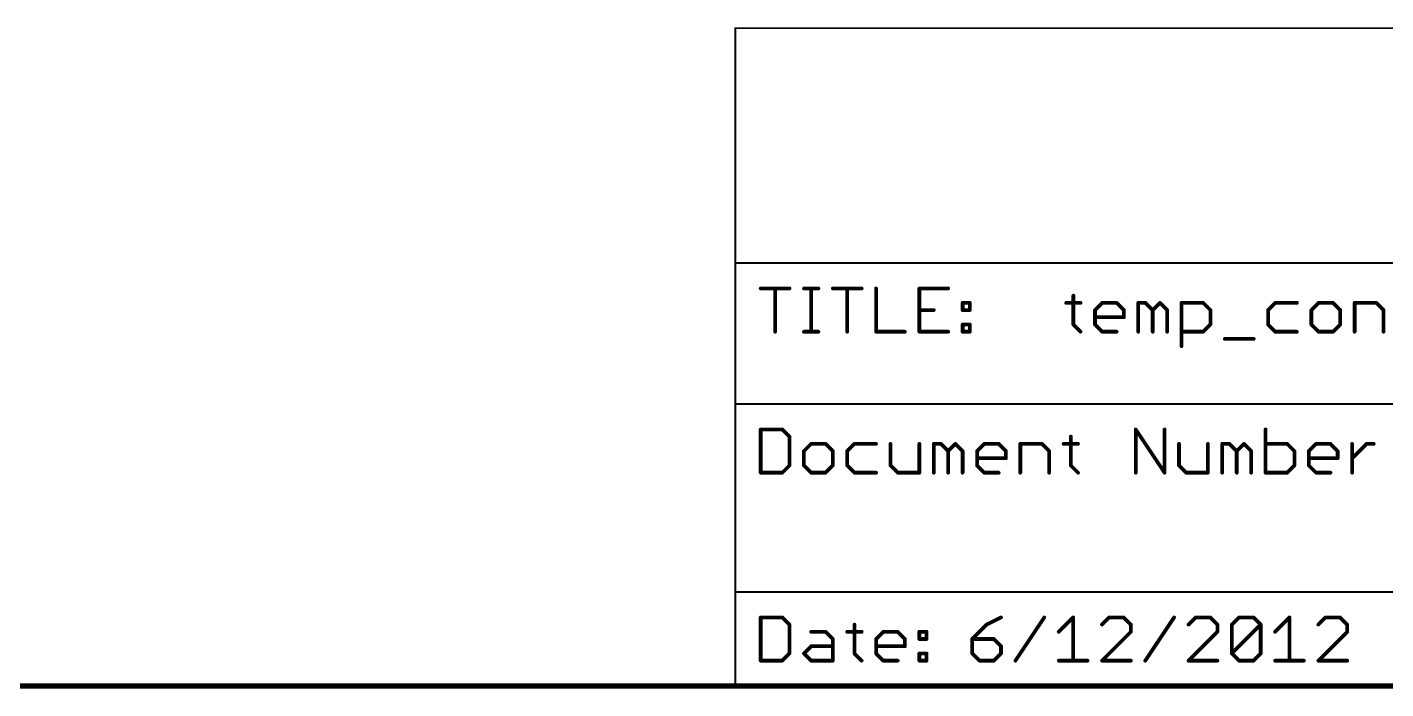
# Model space of a CAD drawing. Extents: x -252 to 307, y -160 to 272.
# Drawn here: x 162.4 to 235.8, y -160.2 to -124.4 of the extents above; entities that cross this region are included whole.
import ezdxf

# ---------------------------------------------------------------- set-up
doc = ezdxf.new("R2010")
doc.units = 0
doc.layers.add('94', color=14, linetype='CONTINUOUS')

msp = doc.modelspace()

# ---------------------------------------------------------------- linework, layer by layer
at = {"layer": '94'}
for points, const_width in [([(302.26, -124.46), (200.66, -124.46)], 0.1016), ([(200.66, -137.16), (200.66, -124.46)], 0.1016), ([(200.66, -144.78), (200.66, -137.16)], 0.1016), ([(200.66, -137.16), (302.26, -137.16)], 0.1016), ([(202.0316, -138.5296), (203.5908, -138.5296)], 0.2032), ([(202.8112, -140.8684), (202.8112, -138.5296)], 0.2032), ([(204.3704, -138.5296), (205.15, -138.5296)], 0.2032), ([(204.7602, -140.8684), (204.7602, -138.5296)], 0.2032), ([(205.9296, -138.5296), (207.4888, -138.5296)], 0.2032), ([(206.7092, -140.8684), (206.7092, -138.5296)], 0.2032), ([(208.2684, -138.5296), (208.2684, -140.8684)], 0.2032), ([(212.1664, -138.5296), (210.6072, -138.5296)], 0.2032), ([(210.6072, -138.5296), (210.6072, -140.8684)], 0.2032), ([(212.946, -139.3092), (213.3358, -139.3092)], 0.2032), ([(212.946, -139.699), (212.946, -139.3092)], 0.2032), ([(213.3358, -139.3092), (213.3358, -139.699)], 0.2032), ([(218.5416, -139.3092), (219.3212, -139.3092)], 0.2032), ([(218.9314, -138.9194), (218.9314, -140.4786)], 0.2032), ([(220.1008, -139.699), (220.4906, -139.3092)], 0.2032), ([(220.4906, -139.3092), (221.2702, -139.3092)], 0.2032), ([(221.2702, -139.3092), (221.66, -139.699)], 0.2032), ([(222.4396, -140.8684), (222.4396, -139.3092)], 0.2032), ([(222.4396, -139.3092), (222.8294, -139.3092)], 0.2032), ([(222.8294, -139.3092), (223.2192, -139.699)], 0.2032), ([(223.2192, -139.699), (223.609, -139.3092)], 0.2032), ([(223.609, -139.3092), (223.9988, -139.699)], 0.2032), ([(224.7784, -141.648), (224.7784, -139.3092)], 0.2032), ([(224.7784, -139.3092), (225.9478, -139.3092)], 0.2032), ([(225.9478, -139.3092), (226.3376, -139.699)], 0.2032), ([(229.8458, -139.3092), (229.456, -139.699)], 0.2032), ([(231.0152, -139.3092), (229.8458, -139.3092)], 0.2032), ([(232.1846, -139.3092), (231.7948, -139.699)], 0.2032), ([(232.9642, -139.3092), (232.1846, -139.3092)], 0.2032), ([(233.354, -139.699), (232.9642, -139.3092)], 0.2032), ([(234.1336, -140.8684), (234.1336, -139.3092)], 0.2032), ([(234.1336, -139.3092), (235.303, -139.3092)], 0.2032), ([(235.303, -139.3092), (235.6928, -139.699)], 0.2032), ([(210.6072, -139.699), (211.3868, -139.699)], 0.2032), ([(213.3358, -139.699), (212.946, -139.699)], 0.2032), ([(220.1008, -140.4786), (220.1008, -139.699)], 0.2032), ([(221.66, -140.0888), (220.1008, -140.0888)], 0.2032), ([(221.66, -139.699), (221.66, -140.0888)], 0.2032), ([(223.2192, -139.699), (223.2192, -140.8684)], 0.2032), ([(223.9988, -139.699), (223.9988, -140.8684)], 0.2032), ([(226.3376, -139.699), (226.3376, -140.4786)], 0.2032), ([(229.456, -139.699), (229.456, -140.4786)], 0.2032), ([(231.7948, -139.699), (231.7948, -140.4786)], 0.2032), ([(233.354, -140.4786), (233.354, -139.699)], 0.2032), ([(235.6928, -139.699), (235.6928, -140.8684)], 0.2032), ([(204.3704, -140.8684), (205.15, -140.8684)], 0.2032), ([(208.2684, -140.8684), (209.8276, -140.8684)], 0.2032), ([(210.6072, -140.8684), (212.1664, -140.8684)], 0.2032), ([(212.946, -140.4786), (213.3358, -140.4786)], 0.2032), ([(212.946, -140.8684), (212.946, -140.4786)], 0.2032), ([(213.3358, -140.8684), (212.946, -140.8684)], 0.2032), ([(213.3358, -140.4786), (213.3358, -140.8684)], 0.2032), ([(218.9314, -140.4786), (219.3212, -140.8684)], 0.2032), ([(220.4906, -140.8684), (220.1008, -140.4786)], 0.2032), ([(221.2702, -140.8684), (220.4906, -140.8684)], 0.2032), ([(225.9478, -140.8684), (224.7784, -140.8684)], 0.2032), ([(226.3376, -140.4786), (225.9478, -140.8684)], 0.2032), ([(229.456, -140.4786), (229.8458, -140.8684)], 0.2032), ([(229.8458, -140.8684), (231.0152, -140.8684)], 0.2032), ([(231.7948, -140.4786), (232.1846, -140.8684)], 0.2032), ([(232.1846, -140.8684), (232.9642, -140.8684)], 0.2032), ([(232.9642, -140.8684), (233.354, -140.4786)], 0.2032), ([(227.1172, -141.2582), (228.6764, -141.2582)], 0.2032), ([(200.66, -154.94), (200.66, -144.78)], 0.1016), ([(288.29, -144.78), (200.66, -144.78)], 0.1016), ([(202.0316, -146.1496), (202.0316, -148.4884)], 0.2032), ([(203.201, -146.1496), (202.0316, -146.1496)], 0.2032), ([(203.5908, -146.5394), (203.201, -146.1496)], 0.2032), ([(222.3012, -148.4884), (222.3012, -146.1496)], 0.2032), ([(222.3012, -146.1496), (223.8604, -148.4884)], 0.2032), ([(223.8604, -148.4884), (223.8604, -146.1496)], 0.2032), ([(229.3176, -146.1496), (229.3176, -148.4884)], 0.2032), ([(203.5908, -148.0986), (203.5908, -146.5394)], 0.2032), ([(204.7602, -146.9292), (204.3704, -147.319)], 0.2032), ([(205.5398, -146.9292), (204.7602, -146.9292)], 0.2032), ([(205.9296, -147.319), (205.5398, -146.9292)], 0.2032), ([(207.099, -146.9292), (206.7092, -147.319)], 0.2032), ([(208.2684, -146.9292), (207.099, -146.9292)], 0.2032), ([(209.048, -146.9292), (209.048, -148.0986)], 0.2032), ([(210.6072, -148.4884), (210.6072, -146.9292)], 0.2032), ([(211.3868, -148.4884), (211.3868, -146.9292)], 0.2032), ([(211.3868, -146.9292), (211.7766, -146.9292)], 0.2032), ([(211.7766, -146.9292), (212.1664, -147.319)], 0.2032), ([(212.1664, -147.319), (212.5562, -146.9292)], 0.2032), ([(212.5562, -146.9292), (212.946, -147.319)], 0.2032), ([(213.7256, -147.319), (214.1154, -146.9292)], 0.2032), ([(214.1154, -146.9292), (214.895, -146.9292)], 0.2032), ([(214.895, -146.9292), (215.2848, -147.319)], 0.2032), ([(216.0644, -148.4884), (216.0644, -146.9292)], 0.2032), ([(216.0644, -146.9292), (217.2338, -146.9292)], 0.2032), ([(217.2338, -146.9292), (217.6236, -147.319)], 0.2032), ([(218.4032, -146.9292), (219.1828, -146.9292)], 0.2032), ([(218.793, -146.5394), (218.793, -148.0986)], 0.2032), ([(224.64, -146.9292), (224.64, -148.0986)], 0.2032), ([(226.1992, -148.4884), (226.1992, -146.9292)], 0.2032), ([(226.9788, -148.4884), (226.9788, -146.9292)], 0.2032), ([(226.9788, -146.9292), (227.3686, -146.9292)], 0.2032), ([(227.3686, -146.9292), (227.7584, -147.319)], 0.2032), ([(227.7584, -147.319), (228.1482, -146.9292)], 0.2032), ([(228.1482, -146.9292), (228.538, -147.319)], 0.2032), ([(230.487, -146.9292), (229.3176, -146.9292)], 0.2032), ([(230.8768, -147.319), (230.487, -146.9292)], 0.2032), ([(231.6564, -147.319), (232.0462, -146.9292)], 0.2032), ([(232.0462, -146.9292), (232.8258, -146.9292)], 0.2032), ([(232.8258, -146.9292), (233.2156, -147.319)], 0.2032), ([(233.9952, -148.4884), (233.9952, -146.9292)], 0.2032), ([(233.9952, -147.7088), (234.7748, -146.9292)], 0.2032), ([(234.7748, -146.9292), (235.1646, -146.9292)], 0.2032), ([(204.3704, -147.319), (204.3704, -148.0986)], 0.2032), ([(205.9296, -148.0986), (205.9296, -147.319)], 0.2032), ([(206.7092, -147.319), (206.7092, -148.0986)], 0.2032), ([(212.1664, -147.319), (212.1664, -148.4884)], 0.2032), ([(212.946, -147.319), (212.946, -148.4884)], 0.2032), ([(213.7256, -148.0986), (213.7256, -147.319)], 0.2032), ([(215.2848, -147.319), (215.2848, -147.7088)], 0.2032), ([(217.6236, -147.319), (217.6236, -148.4884)], 0.2032), ([(227.7584, -147.319), (227.7584, -148.4884)], 0.2032), ([(228.538, -147.319), (228.538, -148.4884)], 0.2032), ([(230.8768, -148.0986), (230.8768, -147.319)], 0.2032), ([(231.6564, -148.0986), (231.6564, -147.319)], 0.2032), ([(233.2156, -147.319), (233.2156, -147.7088)], 0.2032), ([(203.201, -148.4884), (203.5908, -148.0986)], 0.2032), ([(204.3704, -148.0986), (204.7602, -148.4884)], 0.2032), ([(205.5398, -148.4884), (205.9296, -148.0986)], 0.2032), ([(206.7092, -148.0986), (207.099, -148.4884)], 0.2032), ([(209.048, -148.0986), (209.4378, -148.4884)], 0.2032), ([(215.2848, -147.7088), (213.7256, -147.7088)], 0.2032), ([(214.1154, -148.4884), (213.7256, -148.0986)], 0.2032), ([(218.793, -148.0986), (219.1828, -148.4884)], 0.2032), ([(224.64, -148.0986), (225.0298, -148.4884)], 0.2032), ([(230.487, -148.4884), (230.8768, -148.0986)], 0.2032), ([(233.2156, -147.7088), (231.6564, -147.7088)], 0.2032), ([(232.0462, -148.4884), (231.6564, -148.0986)], 0.2032), ([(202.0316, -148.4884), (203.201, -148.4884)], 0.2032), ([(204.7602, -148.4884), (205.5398, -148.4884)], 0.2032), ([(207.099, -148.4884), (208.2684, -148.4884)], 0.2032), ([(209.4378, -148.4884), (210.6072, -148.4884)], 0.2032), ([(214.895, -148.4884), (214.1154, -148.4884)], 0.2032), ([(225.0298, -148.4884), (226.1992, -148.4884)], 0.2032), ([(229.3176, -148.4884), (230.487, -148.4884)], 0.2032), ([(232.8258, -148.4884), (232.0462, -148.4884)], 0.2032), ([(200.66, -160.02), (200.66, -154.94)], 0.1016), ([(200.66, -154.94), (271.78, -154.94)], 0.1016), ([(202.0316, -156.3096), (202.0316, -158.6484)], 0.2032), ([(203.201, -156.3096), (202.0316, -156.3096)], 0.2032), ([(203.5908, -156.6994), (203.201, -156.3096)], 0.2032), ([(215.0208, -156.3096), (214.2412, -156.6994)], 0.2032), ([(215.8004, -158.6484), (217.3596, -156.3096)], 0.2032), ([(218.1392, -157.0892), (218.9188, -156.3096)], 0.2032), ([(218.9188, -156.3096), (218.9188, -158.6484)], 0.2032), ([(220.8678, -156.3096), (220.478, -156.6994)], 0.2032), ([(221.6474, -156.3096), (220.8678, -156.3096)], 0.2032), ([(222.0372, -156.6994), (221.6474, -156.3096)], 0.2032), ([(222.8168, -158.6484), (224.376, -156.3096)], 0.2032), ([(225.5454, -156.3096), (225.1556, -156.6994)], 0.2032), ([(226.325, -156.3096), (225.5454, -156.3096)], 0.2032), ([(226.7148, -156.6994), (226.325, -156.3096)], 0.2032), ([(227.4944, -156.6994), (227.8842, -156.3096)], 0.2032), ([(227.8842, -156.3096), (228.6638, -156.3096)], 0.2032), ([(228.6638, -156.3096), (229.0536, -156.6994)], 0.2032), ([(229.8332, -157.0892), (230.6128, -156.3096)], 0.2032), ([(230.6128, -156.3096), (230.6128, -158.6484)], 0.2032), ([(232.5618, -156.3096), (232.172, -156.6994)], 0.2032), ([(233.3414, -156.3096), (232.5618, -156.3096)], 0.2032), ([(233.7312, -156.6994), (233.3414, -156.3096)], 0.2032), ([(203.5908, -158.2586), (203.5908, -156.6994)], 0.2032), ([(204.7602, -157.0892), (205.5398, -157.0892)], 0.2032), ([(205.5398, -157.0892), (205.9296, -157.479)], 0.2032), ([(206.7092, -157.0892), (207.4888, -157.0892)], 0.2032), ([(207.099, -156.6994), (207.099, -158.2586)], 0.2032), ([(208.2684, -157.479), (208.6582, -157.0892)], 0.2032), ([(208.6582, -157.0892), (209.4378, -157.0892)], 0.2032), ([(209.4378, -157.0892), (209.8276, -157.479)], 0.2032), ([(210.6072, -157.0892), (210.997, -157.0892)], 0.2032), ([(210.6072, -157.479), (210.6072, -157.0892)], 0.2032), ([(210.997, -157.0892), (210.997, -157.479)], 0.2032), ([(214.2412, -156.6994), (213.4616, -157.479)], 0.2032), ([(220.478, -158.6484), (222.0372, -157.0892)], 0.2032), ([(222.0372, -157.0892), (222.0372, -156.6994)], 0.2032), ([(225.1556, -158.6484), (226.7148, -157.0892)], 0.2032), ([(226.7148, -157.0892), (226.7148, -156.6994)], 0.2032), ([(227.4944, -158.2586), (227.4944, -156.6994)], 0.2032), ([(227.4944, -158.2586), (229.0536, -156.6994)], 0.2032), ([(229.0536, -156.6994), (229.0536, -158.2586)], 0.2032), ([(232.172, -158.6484), (233.7312, -157.0892)], 0.2032), ([(233.7312, -157.0892), (233.7312, -156.6994)], 0.2032), ([(204.3704, -158.2586), (204.7602, -157.8688)], 0.2032), ([(204.7602, -157.8688), (205.9296, -157.8688)], 0.2032), ([(205.9296, -157.479), (205.9296, -158.6484)], 0.2032), ([(208.2684, -158.2586), (208.2684, -157.479)], 0.2032), ([(209.8276, -157.8688), (208.2684, -157.8688)], 0.2032), ([(209.8276, -157.479), (209.8276, -157.8688)], 0.2032), ([(210.997, -157.479), (210.6072, -157.479)], 0.2032), ([(213.4616, -157.479), (213.4616, -158.2586)], 0.2032), ([(214.631, -157.479), (213.4616, -157.479)], 0.2032), ([(215.0208, -157.8688), (214.631, -157.479)], 0.2032), ([(215.0208, -158.2586), (215.0208, -157.8688)], 0.2032), ([(202.0316, -158.6484), (203.201, -158.6484)], 0.2032), ([(203.201, -158.6484), (203.5908, -158.2586)], 0.2032), ([(204.7602, -158.6484), (204.3704, -158.2586)], 0.2032), ([(205.9296, -158.6484), (204.7602, -158.6484)], 0.2032), ([(207.099, -158.2586), (207.4888, -158.6484)], 0.2032), ([(208.6582, -158.6484), (208.2684, -158.2586)], 0.2032), ([(209.4378, -158.6484), (208.6582, -158.6484)], 0.2032), ([(210.6072, -158.2586), (210.997, -158.2586)], 0.2032), ([(210.6072, -158.6484), (210.6072, -158.2586)], 0.2032), ([(210.997, -158.6484), (210.6072, -158.6484)], 0.2032), ([(210.997, -158.2586), (210.997, -158.6484)], 0.2032), ([(213.4616, -158.2586), (213.8514, -158.6484)], 0.2032), ([(213.8514, -158.6484), (214.631, -158.6484)], 0.2032), ([(214.631, -158.6484), (215.0208, -158.2586)], 0.2032), ([(218.1392, -158.6484), (219.6984, -158.6484)], 0.2032), ([(222.0372, -158.6484), (220.478, -158.6484)], 0.2032), ([(226.7148, -158.6484), (225.1556, -158.6484)], 0.2032), ([(227.8842, -158.6484), (227.4944, -158.2586)], 0.2032), ([(228.6638, -158.6484), (227.8842, -158.6484)], 0.2032), ([(229.0536, -158.2586), (228.6638, -158.6484)], 0.2032), ([(229.8332, -158.6484), (231.3924, -158.6484)], 0.2032), ([(233.7312, -158.6484), (232.172, -158.6484)], 0.2032), ([(-251.46, -160.02), (307.34, -160.02)], 0.3), ([(200.66, -160.02), (271.78, -160.02)], 0.1016)]:
    msp.add_lwpolyline(points, dxfattribs=dict(at, const_width=const_width))
for points, const_width in [([(200.66, -124.4346, 1), (200.66, -124.4854)], 0.0508), ([(200.6854, -124.46, 1), (200.6346, -124.46)], 0.0508), ([(200.6854, -137.16, 1), (200.6346, -137.16)], 0.0508), ([(200.66, -137.1346, 1), (200.66, -137.1854)], 0.0508), ([(200.6346, -137.16, 1), (200.6854, -137.16)], 0.0508), ([(202.0316, -138.4788, 1), (202.0316, -138.5804)], 0.1016), ([(202.862, -138.5296, 1), (202.7604, -138.5296)], 0.1016), ([(203.5908, -138.5804, 1), (203.5908, -138.4788)], 0.1016), ([(204.3704, -138.4788, 1), (204.3704, -138.5804)], 0.1016), ([(204.811, -138.5296, 1), (204.7094, -138.5296)], 0.1016), ([(205.15, -138.5804, 1), (205.15, -138.4788)], 0.1016), ([(205.9296, -138.4788, 1), (205.9296, -138.5804)], 0.1016), ([(206.76, -138.5296, 1), (206.6584, -138.5296)], 0.1016), ([(207.4888, -138.5804, 1), (207.4888, -138.4788)], 0.1016), ([(208.3192, -138.5296, 1), (208.2176, -138.5296)], 0.1016), ([(210.6072, -138.4788, 1), (210.6072, -138.5804)], 0.1016), ([(210.658, -138.5296, 1), (210.5564, -138.5296)], 0.1016), ([(212.1664, -138.5804, 1), (212.1664, -138.4788)], 0.1016), ([(212.946, -139.2584, 1), (212.946, -139.36)], 0.1016), ([(212.9968, -139.3092, 1), (212.8952, -139.3092)], 0.1016), ([(213.3866, -139.3092, 1), (213.285, -139.3092)], 0.1016), ([(213.3358, -139.36, 1), (213.3358, -139.2584)], 0.1016), ([(218.5416, -139.2584, 1), (218.5416, -139.36)], 0.1016), ([(218.9822, -138.9194, 1), (218.8806, -138.9194)], 0.1016), ([(219.3212, -139.36, 1), (219.3212, -139.2584)], 0.1016), ([(220.4906, -139.2584, 1), (220.4906, -139.36)], 0.1016), ([(220.5265, -139.3451, 1), (220.4547, -139.2733)], 0.1016), ([(221.3061, -139.2733, 1), (221.2343, -139.3451)], 0.1016), ([(221.2702, -139.36, 1), (221.2702, -139.2584)], 0.1016), ([(222.4904, -139.3092, 1), (222.3888, -139.3092)], 0.1016), ([(222.4396, -139.2584, 1), (222.4396, -139.36)], 0.1016), ([(222.8653, -139.2733, 1), (222.7935, -139.3451)], 0.1016), ([(222.8294, -139.36, 1), (222.8294, -139.2584)], 0.1016), ([(223.6449, -139.2733, 1), (223.5731, -139.3451)], 0.1016), ([(223.6449, -139.3451, 1), (223.5731, -139.2733)], 0.1016), ([(224.8292, -139.3092, 1), (224.7276, -139.3092)], 0.1016), ([(224.7784, -139.2584, 1), (224.7784, -139.36)], 0.1016), ([(225.9837, -139.2733, 1), (225.9119, -139.3451)], 0.1016), ([(225.9478, -139.36, 1), (225.9478, -139.2584)], 0.1016), ([(229.8458, -139.2584, 1), (229.8458, -139.36)], 0.1016), ([(229.8817, -139.3451, 1), (229.8099, -139.2733)], 0.1016), ([(231.0152, -139.36, 1), (231.0152, -139.2584)], 0.1016), ([(232.1846, -139.2584, 1), (232.1846, -139.36)], 0.1016), ([(232.2205, -139.3451, 1), (232.1487, -139.2733)], 0.1016), ([(233.0001, -139.2733, 1), (232.9283, -139.3451)], 0.1016), ([(232.9642, -139.36, 1), (232.9642, -139.2584)], 0.1016), ([(234.1844, -139.3092, 1), (234.0828, -139.3092)], 0.1016), ([(234.1336, -139.2584, 1), (234.1336, -139.36)], 0.1016), ([(235.3389, -139.2733, 1), (235.2671, -139.3451)], 0.1016), ([(235.303, -139.36, 1), (235.303, -139.2584)], 0.1016), ([(210.6072, -139.6482, 1), (210.6072, -139.7498)], 0.1016), ([(211.3868, -139.7498, 1), (211.3868, -139.6482)], 0.1016), ([(212.946, -139.6482, 1), (212.946, -139.7498)], 0.1016), ([(212.8952, -139.699, 1), (212.9968, -139.699)], 0.1016), ([(213.285, -139.699, 1), (213.3866, -139.699)], 0.1016), ([(213.3358, -139.7498, 1), (213.3358, -139.6482)], 0.1016), ([(220.1516, -139.699, 1), (220.05, -139.699)], 0.1016), ([(220.0649, -139.6631, 1), (220.1367, -139.7349)], 0.1016), ([(220.1008, -140.038, 1), (220.1008, -140.1396)], 0.1016), ([(221.7108, -139.699, 1), (221.6092, -139.699)], 0.1016), ([(221.6092, -140.0888, 1), (221.7108, -140.0888)], 0.1016), ([(221.6241, -139.7349, 1), (221.6959, -139.6631)], 0.1016), ([(221.66, -140.1396, 1), (221.66, -140.038)], 0.1016), ([(223.27, -139.699, 1), (223.1684, -139.699)], 0.1016), ([(223.1833, -139.6631, 1), (223.2551, -139.7349)], 0.1016), ([(223.1833, -139.7349, 1), (223.2551, -139.6631)], 0.1016), ([(224.0496, -139.699, 1), (223.948, -139.699)], 0.1016), ([(223.9629, -139.7349, 1), (224.0347, -139.6631)], 0.1016), ([(226.3884, -139.699, 1), (226.2868, -139.699)], 0.1016), ([(226.3017, -139.7349, 1), (226.3735, -139.6631)], 0.1016), ([(229.5068, -139.699, 1), (229.4052, -139.699)], 0.1016), ([(229.4201, -139.6631, 1), (229.4919, -139.7349)], 0.1016), ([(231.8456, -139.699, 1), (231.744, -139.699)], 0.1016), ([(231.7589, -139.6631, 1), (231.8307, -139.7349)], 0.1016), ([(233.4048, -139.699, 1), (233.3032, -139.699)], 0.1016), ([(233.3181, -139.7349, 1), (233.3899, -139.6631)], 0.1016), ([(235.7436, -139.699, 1), (235.642, -139.699)], 0.1016), ([(235.6569, -139.7349, 1), (235.7287, -139.6631)], 0.1016), ([(202.7604, -140.8684, 1), (202.862, -140.8684)], 0.1016), ([(204.3704, -140.8176, 1), (204.3704, -140.9192)], 0.1016), ([(204.7094, -140.8684, 1), (204.811, -140.8684)], 0.1016), ([(205.15, -140.9192, 1), (205.15, -140.8176)], 0.1016), ([(206.6584, -140.8684, 1), (206.76, -140.8684)], 0.1016), ([(208.2684, -140.8176, 1), (208.2684, -140.9192)], 0.1016), ([(208.2176, -140.8684, 1), (208.3192, -140.8684)], 0.1016), ([(209.8276, -140.9192, 1), (209.8276, -140.8176)], 0.1016), ([(210.6072, -140.8176, 1), (210.6072, -140.9192)], 0.1016), ([(210.5564, -140.8684, 1), (210.658, -140.8684)], 0.1016), ([(212.1664, -140.9192, 1), (212.1664, -140.8176)], 0.1016), ([(212.946, -140.4278, 1), (212.946, -140.5294)], 0.1016), ([(212.9968, -140.4786, 1), (212.8952, -140.4786)], 0.1016), ([(212.946, -140.8176, 1), (212.946, -140.9192)], 0.1016), ([(212.8952, -140.8684, 1), (212.9968, -140.8684)], 0.1016), ([(213.3866, -140.4786, 1), (213.285, -140.4786)], 0.1016), ([(213.285, -140.8684, 1), (213.3866, -140.8684)], 0.1016), ([(213.3358, -140.5294, 1), (213.3358, -140.4278)], 0.1016), ([(213.3358, -140.9192, 1), (213.3358, -140.8176)], 0.1016), ([(218.9673, -140.4427, 1), (218.8955, -140.5145)], 0.1016), ([(218.8806, -140.4786, 1), (218.9822, -140.4786)], 0.1016), ([(219.2853, -140.9043, 1), (219.3571, -140.8325)], 0.1016), ([(220.1367, -140.4427, 1), (220.0649, -140.5145)], 0.1016), ([(220.05, -140.4786, 1), (220.1516, -140.4786)], 0.1016), ([(220.4906, -140.8176, 1), (220.4906, -140.9192)], 0.1016), ([(220.4547, -140.9043, 1), (220.5265, -140.8325)], 0.1016), ([(221.2702, -140.9192, 1), (221.2702, -140.8176)], 0.1016), ([(222.3888, -140.8684, 1), (222.4904, -140.8684)], 0.1016), ([(223.1684, -140.8684, 1), (223.27, -140.8684)], 0.1016), ([(223.948, -140.8684, 1), (224.0496, -140.8684)], 0.1016), ([(224.7784, -140.8176, 1), (224.7784, -140.9192)], 0.1016), ([(225.9119, -140.8325, 1), (225.9837, -140.9043)], 0.1016), ([(225.9478, -140.9192, 1), (225.9478, -140.8176)], 0.1016), ([(226.2868, -140.4786, 1), (226.3884, -140.4786)], 0.1016), ([(226.3735, -140.5145, 1), (226.3017, -140.4427)], 0.1016), ([(229.4919, -140.4427, 1), (229.4201, -140.5145)], 0.1016), ([(229.4052, -140.4786, 1), (229.5068, -140.4786)], 0.1016), ([(229.8458, -140.8176, 1), (229.8458, -140.9192)], 0.1016), ([(229.8099, -140.9043, 1), (229.8817, -140.8325)], 0.1016), ([(231.0152, -140.9192, 1), (231.0152, -140.8176)], 0.1016), ([(231.8307, -140.4427, 1), (231.7589, -140.5145)], 0.1016), ([(231.744, -140.4786, 1), (231.8456, -140.4786)], 0.1016), ([(232.1846, -140.8176, 1), (232.1846, -140.9192)], 0.1016), ([(232.1487, -140.9043, 1), (232.2205, -140.8325)], 0.1016), ([(232.9283, -140.8325, 1), (233.0001, -140.9043)], 0.1016), ([(232.9642, -140.9192, 1), (232.9642, -140.8176)], 0.1016), ([(233.3032, -140.4786, 1), (233.4048, -140.4786)], 0.1016), ([(233.3899, -140.5145, 1), (233.3181, -140.4427)], 0.1016), ([(234.0828, -140.8684, 1), (234.1844, -140.8684)], 0.1016), ([(235.642, -140.8684, 1), (235.7436, -140.8684)], 0.1016), ([(224.7276, -141.648, 1), (224.8292, -141.648)], 0.1016), ([(227.1172, -141.2074, 1), (227.1172, -141.309)], 0.1016), ([(228.6764, -141.309, 1), (228.6764, -141.2074)], 0.1016), ([(200.6854, -144.78, 1), (200.6346, -144.78)], 0.0508), ([(200.66, -144.7546, 1), (200.66, -144.8054)], 0.0508), ([(200.6346, -144.78, 1), (200.6854, -144.78)], 0.0508), ([(202.0824, -146.1496, 1), (201.9808, -146.1496)], 0.1016), ([(202.0316, -146.0988, 1), (202.0316, -146.2004)], 0.1016), ([(203.2369, -146.1137, 1), (203.1651, -146.1855)], 0.1016), ([(203.201, -146.2004, 1), (203.201, -146.0988)], 0.1016), ([(222.352, -146.1496, 1), (222.2504, -146.1496)], 0.1016), ([(222.3434, -146.1214, 1), (222.2589, -146.1778)], 0.1016), ([(223.9112, -146.1496, 1), (223.8096, -146.1496)], 0.1016), ([(229.3684, -146.1496, 1), (229.2668, -146.1496)], 0.1016), ([(203.6416, -146.5394, 1), (203.54, -146.5394)], 0.1016), ([(203.5549, -146.5753, 1), (203.6267, -146.5035)], 0.1016), ([(204.7602, -146.8784, 1), (204.7602, -146.98)], 0.1016), ([(204.7961, -146.9651, 1), (204.7243, -146.8933)], 0.1016), ([(205.5757, -146.8933, 1), (205.5039, -146.9651)], 0.1016), ([(205.5398, -146.98, 1), (205.5398, -146.8784)], 0.1016), ([(207.099, -146.8784, 1), (207.099, -146.98)], 0.1016), ([(207.1349, -146.9651, 1), (207.0631, -146.8933)], 0.1016), ([(208.2684, -146.98, 1), (208.2684, -146.8784)], 0.1016), ([(209.0988, -146.9292, 1), (208.9972, -146.9292)], 0.1016), ([(210.658, -146.9292, 1), (210.5564, -146.9292)], 0.1016), ([(211.4376, -146.9292, 1), (211.336, -146.9292)], 0.1016), ([(211.3868, -146.8784, 1), (211.3868, -146.98)], 0.1016), ([(211.8125, -146.8933, 1), (211.7407, -146.9651)], 0.1016), ([(211.7766, -146.98, 1), (211.7766, -146.8784)], 0.1016), ([(212.5921, -146.8933, 1), (212.5203, -146.9651)], 0.1016), ([(212.5921, -146.9651, 1), (212.5203, -146.8933)], 0.1016), ([(214.1154, -146.8784, 1), (214.1154, -146.98)], 0.1016), ([(214.1513, -146.9651, 1), (214.0795, -146.8933)], 0.1016), ([(214.9309, -146.8933, 1), (214.8591, -146.9651)], 0.1016), ([(214.895, -146.98, 1), (214.895, -146.8784)], 0.1016), ([(216.1152, -146.9292, 1), (216.0136, -146.9292)], 0.1016), ([(216.0644, -146.8784, 1), (216.0644, -146.98)], 0.1016), ([(217.2697, -146.8933, 1), (217.1979, -146.9651)], 0.1016), ([(217.2338, -146.98, 1), (217.2338, -146.8784)], 0.1016), ([(218.4032, -146.8784, 1), (218.4032, -146.98)], 0.1016), ([(218.8438, -146.5394, 1), (218.7422, -146.5394)], 0.1016), ([(219.1828, -146.98, 1), (219.1828, -146.8784)], 0.1016), ([(224.6908, -146.9292, 1), (224.5892, -146.9292)], 0.1016), ([(226.25, -146.9292, 1), (226.1484, -146.9292)], 0.1016), ([(227.0296, -146.9292, 1), (226.928, -146.9292)], 0.1016), ([(226.9788, -146.8784, 1), (226.9788, -146.98)], 0.1016), ([(227.4045, -146.8933, 1), (227.3326, -146.9651)], 0.1016), ([(227.3686, -146.98, 1), (227.3686, -146.8784)], 0.1016), ([(228.1841, -146.8933, 1), (228.1122, -146.9651)], 0.1016), ([(228.1841, -146.9651, 1), (228.1122, -146.8933)], 0.1016), ([(229.3176, -146.8784, 1), (229.3176, -146.98)], 0.1016), ([(230.5229, -146.8933, 1), (230.451, -146.9651)], 0.1016), ([(230.487, -146.98, 1), (230.487, -146.8784)], 0.1016), ([(232.0462, -146.8784, 1), (232.0462, -146.98)], 0.1016), ([(232.0821, -146.9651, 1), (232.0102, -146.8933)], 0.1016), ([(232.8617, -146.8933, 1), (232.7898, -146.9651)], 0.1016), ([(232.8258, -146.98, 1), (232.8258, -146.8784)], 0.1016), ([(234.046, -146.9292, 1), (233.9444, -146.9292)], 0.1016), ([(234.7748, -146.8784, 1), (234.7748, -146.98)], 0.1016), ([(234.8107, -146.9651, 1), (234.7388, -146.8933)], 0.1016), ([(235.1646, -146.98, 1), (235.1646, -146.8784)], 0.1016), ([(204.4212, -147.319, 1), (204.3196, -147.319)], 0.1016), ([(204.3345, -147.2831, 1), (204.4063, -147.3549)], 0.1016), ([(205.9804, -147.319, 1), (205.8788, -147.319)], 0.1016), ([(205.8937, -147.3549, 1), (205.9655, -147.2831)], 0.1016), ([(206.76, -147.319, 1), (206.6584, -147.319)], 0.1016), ([(206.6733, -147.2831, 1), (206.7451, -147.3549)], 0.1016), ([(212.2172, -147.319, 1), (212.1156, -147.319)], 0.1016), ([(212.1305, -147.2831, 1), (212.2023, -147.3549)], 0.1016), ([(212.1305, -147.3549, 1), (212.2023, -147.2831)], 0.1016), ([(212.9968, -147.319, 1), (212.8952, -147.319)], 0.1016), ([(212.9101, -147.3549, 1), (212.9819, -147.2831)], 0.1016), ([(213.7764, -147.319, 1), (213.6748, -147.319)], 0.1016), ([(213.6897, -147.2831, 1), (213.7615, -147.3549)], 0.1016), ([(215.3356, -147.319, 1), (215.234, -147.319)], 0.1016), ([(215.2489, -147.3549, 1), (215.3207, -147.2831)], 0.1016), ([(217.6744, -147.319, 1), (217.5728, -147.319)], 0.1016), ([(217.5877, -147.3549, 1), (217.6595, -147.2831)], 0.1016), ([(227.7224, -147.2831, 1), (227.7943, -147.3549)], 0.1016), ([(227.8092, -147.319, 1), (227.7076, -147.319)], 0.1016), ([(227.7224, -147.3549, 1), (227.7943, -147.2831)], 0.1016), ([(228.5888, -147.319, 1), (228.4872, -147.319)], 0.1016), ([(228.502, -147.3549, 1), (228.5739, -147.2831)], 0.1016), ([(230.9276, -147.319, 1), (230.826, -147.319)], 0.1016), ([(230.8408, -147.3549, 1), (230.9127, -147.2831)], 0.1016), ([(231.6204, -147.2831, 1), (231.6923, -147.3549)], 0.1016), ([(231.7072, -147.319, 1), (231.6056, -147.319)], 0.1016), ([(233.2664, -147.319, 1), (233.1648, -147.319)], 0.1016), ([(233.1796, -147.3549, 1), (233.2515, -147.2831)], 0.1016), ([(203.54, -148.0986, 1), (203.6416, -148.0986)], 0.1016), ([(203.6267, -148.1345, 1), (203.5549, -148.0627)], 0.1016), ([(204.4063, -148.0627, 1), (204.3345, -148.1345)], 0.1016), ([(204.3196, -148.0986, 1), (204.4212, -148.0986)], 0.1016), ([(205.8788, -148.0986, 1), (205.9804, -148.0986)], 0.1016), ([(205.9655, -148.1345, 1), (205.8937, -148.0627)], 0.1016), ([(206.7451, -148.0627, 1), (206.6733, -148.1345)], 0.1016), ([(206.6584, -148.0986, 1), (206.76, -148.0986)], 0.1016), ([(209.0839, -148.0627, 1), (209.0121, -148.1345)], 0.1016), ([(208.9972, -148.0986, 1), (209.0988, -148.0986)], 0.1016), ([(213.7256, -147.658, 1), (213.7256, -147.7596)], 0.1016), ([(213.7615, -148.0627, 1), (213.6897, -148.1345)], 0.1016), ([(213.6748, -148.0986, 1), (213.7764, -148.0986)], 0.1016), ([(215.234, -147.7088, 1), (215.3356, -147.7088)], 0.1016), ([(215.2848, -147.7596, 1), (215.2848, -147.658)], 0.1016), ([(218.8289, -148.0627, 1), (218.7571, -148.1345)], 0.1016), ([(218.7422, -148.0986, 1), (218.8438, -148.0986)], 0.1016), ([(224.6759, -148.0627, 1), (224.604, -148.1345)], 0.1016), ([(224.5892, -148.0986, 1), (224.6908, -148.0986)], 0.1016), ([(230.826, -148.0986, 1), (230.9276, -148.0986)], 0.1016), ([(230.9127, -148.1345, 1), (230.8408, -148.0627)], 0.1016), ([(231.6923, -148.0627, 1), (231.6204, -148.1345)], 0.1016), ([(231.6564, -147.658, 1), (231.6564, -147.7596)], 0.1016), ([(231.6056, -148.0986, 1), (231.7072, -148.0986)], 0.1016), ([(233.1648, -147.7088, 1), (233.2664, -147.7088)], 0.1016), ([(233.2156, -147.7596, 1), (233.2156, -147.658)], 0.1016), ([(233.9592, -147.6729, 1), (234.0311, -147.7447)], 0.1016), ([(202.0316, -148.4376, 1), (202.0316, -148.5392)], 0.1016), ([(201.9808, -148.4884, 1), (202.0824, -148.4884)], 0.1016), ([(203.1651, -148.4525, 1), (203.2369, -148.5243)], 0.1016), ([(203.201, -148.5392, 1), (203.201, -148.4376)], 0.1016), ([(204.7602, -148.4376, 1), (204.7602, -148.5392)], 0.1016), ([(204.7243, -148.5243, 1), (204.7961, -148.4525)], 0.1016), ([(205.5039, -148.4525, 1), (205.5757, -148.5243)], 0.1016), ([(205.5398, -148.5392, 1), (205.5398, -148.4376)], 0.1016), ([(207.099, -148.4376, 1), (207.099, -148.5392)], 0.1016), ([(207.0631, -148.5243, 1), (207.1349, -148.4525)], 0.1016), ([(208.2684, -148.5392, 1), (208.2684, -148.4376)], 0.1016), ([(209.4378, -148.4376, 1), (209.4378, -148.5392)], 0.1016), ([(209.4019, -148.5243, 1), (209.4737, -148.4525)], 0.1016), ([(210.5564, -148.4884, 1), (210.658, -148.4884)], 0.1016), ([(210.6072, -148.5392, 1), (210.6072, -148.4376)], 0.1016), ([(211.336, -148.4884, 1), (211.4376, -148.4884)], 0.1016), ([(212.1156, -148.4884, 1), (212.2172, -148.4884)], 0.1016), ([(212.8952, -148.4884, 1), (212.9968, -148.4884)], 0.1016), ([(214.1154, -148.4376, 1), (214.1154, -148.5392)], 0.1016), ([(214.0795, -148.5243, 1), (214.1513, -148.4525)], 0.1016), ([(214.895, -148.5392, 1), (214.895, -148.4376)], 0.1016), ([(216.0136, -148.4884, 1), (216.1152, -148.4884)], 0.1016), ([(217.5728, -148.4884, 1), (217.6744, -148.4884)], 0.1016), ([(219.1469, -148.5243, 1), (219.2187, -148.4525)], 0.1016), ([(222.2504, -148.4884, 1), (222.352, -148.4884)], 0.1016), ([(223.8096, -148.4884, 1), (223.9112, -148.4884)], 0.1016), ([(223.8181, -148.5166, 1), (223.9026, -148.4602)], 0.1016), ([(225.0298, -148.4376, 1), (225.0298, -148.5392)], 0.1016), ([(224.9938, -148.5243, 1), (225.0657, -148.4525)], 0.1016), ([(226.1484, -148.4884, 1), (226.25, -148.4884)], 0.1016), ([(226.1992, -148.5392, 1), (226.1992, -148.4376)], 0.1016), ([(226.928, -148.4884, 1), (227.0296, -148.4884)], 0.1016), ([(227.7076, -148.4884, 1), (227.8092, -148.4884)], 0.1016), ([(228.4872, -148.4884, 1), (228.5888, -148.4884)], 0.1016), ([(229.3176, -148.4376, 1), (229.3176, -148.5392)], 0.1016), ([(229.2668, -148.4884, 1), (229.3684, -148.4884)], 0.1016), ([(230.451, -148.4525, 1), (230.5229, -148.5243)], 0.1016), ([(230.487, -148.5392, 1), (230.487, -148.4376)], 0.1016), ([(232.0462, -148.4376, 1), (232.0462, -148.5392)], 0.1016), ([(232.0102, -148.5243, 1), (232.0821, -148.4525)], 0.1016), ([(232.8258, -148.5392, 1), (232.8258, -148.4376)], 0.1016), ([(233.9444, -148.4884, 1), (234.046, -148.4884)], 0.1016), ([(200.6854, -154.94, 1), (200.6346, -154.94)], 0.0508), ([(200.66, -154.9146, 1), (200.66, -154.9654)], 0.0508), ([(200.6346, -154.94, 1), (200.6854, -154.94)], 0.0508), ([(202.0824, -156.3096, 1), (201.9808, -156.3096)], 0.1016), ([(202.0316, -156.2588, 1), (202.0316, -156.3604)], 0.1016), ([(203.2369, -156.2737, 1), (203.1651, -156.3455)], 0.1016), ([(203.201, -156.3604, 1), (203.201, -156.2588)], 0.1016), ([(215.0435, -156.355, 1), (214.9981, -156.2642)], 0.1016), ([(217.4019, -156.3378, 1), (217.3173, -156.2814)], 0.1016), ([(218.9696, -156.3096, 1), (218.868, -156.3096)], 0.1016), ([(218.9547, -156.3455, 1), (218.8829, -156.2737)], 0.1016), ([(220.8678, -156.2588, 1), (220.8678, -156.3604)], 0.1016), ([(220.9037, -156.3455, 1), (220.8319, -156.2737)], 0.1016), ([(221.6833, -156.2737, 1), (221.6115, -156.3455)], 0.1016), ([(221.6474, -156.3604, 1), (221.6474, -156.2588)], 0.1016), ([(224.4183, -156.3378, 1), (224.3337, -156.2814)], 0.1016), ([(225.5454, -156.2588, 1), (225.5454, -156.3604)], 0.1016), ([(225.5813, -156.3455, 1), (225.5095, -156.2737)], 0.1016), ([(226.3609, -156.2737, 1), (226.2891, -156.3455)], 0.1016), ([(226.325, -156.3604, 1), (226.325, -156.2588)], 0.1016), ([(227.8842, -156.2588, 1), (227.8842, -156.3604)], 0.1016), ([(227.9201, -156.3455, 1), (227.8483, -156.2737)], 0.1016), ([(228.6997, -156.2737, 1), (228.6279, -156.3455)], 0.1016), ([(228.6638, -156.3604, 1), (228.6638, -156.2588)], 0.1016), ([(230.6636, -156.3096, 1), (230.562, -156.3096)], 0.1016), ([(230.6487, -156.3455, 1), (230.5769, -156.2737)], 0.1016), ([(232.5618, -156.2588, 1), (232.5618, -156.3604)], 0.1016), ([(232.5977, -156.3455, 1), (232.5259, -156.2737)], 0.1016), ([(233.3773, -156.2737, 1), (233.3055, -156.3455)], 0.1016), ([(233.3414, -156.3604, 1), (233.3414, -156.2588)], 0.1016), ([(203.6416, -156.6994, 1), (203.54, -156.6994)], 0.1016), ([(203.5549, -156.7353, 1), (203.6267, -156.6635)], 0.1016), ([(204.7602, -157.0384, 1), (204.7602, -157.14)], 0.1016), ([(205.5757, -157.0533, 1), (205.5039, -157.1251)], 0.1016), ([(205.5398, -157.14, 1), (205.5398, -157.0384)], 0.1016), ([(206.7092, -157.0384, 1), (206.7092, -157.14)], 0.1016), ([(207.1498, -156.6994, 1), (207.0482, -156.6994)], 0.1016), ([(207.4888, -157.14, 1), (207.4888, -157.0384)], 0.1016), ([(208.6582, -157.0384, 1), (208.6582, -157.14)], 0.1016), ([(208.6941, -157.1251, 1), (208.6223, -157.0533)], 0.1016), ([(209.4737, -157.0533, 1), (209.4019, -157.1251)], 0.1016), ([(209.4378, -157.14, 1), (209.4378, -157.0384)], 0.1016), ([(210.6072, -157.0384, 1), (210.6072, -157.14)], 0.1016), ([(210.658, -157.0892, 1), (210.5564, -157.0892)], 0.1016), ([(211.0478, -157.0892, 1), (210.9462, -157.0892)], 0.1016), ([(210.997, -157.14, 1), (210.997, -157.0384)], 0.1016), ([(214.2185, -156.654, 1), (214.2639, -156.7448)], 0.1016), ([(214.2771, -156.7353, 1), (214.2053, -156.6635)], 0.1016), ([(218.1033, -157.0533, 1), (218.1751, -157.1251)], 0.1016), ([(220.4421, -156.6635, 1), (220.5139, -156.7353)], 0.1016), ([(222.088, -156.6994, 1), (221.9864, -156.6994)], 0.1016), ([(221.9864, -157.0892, 1), (222.088, -157.0892)], 0.1016), ([(222.0013, -156.7353, 1), (222.0731, -156.6635)], 0.1016), ([(222.0731, -157.1251, 1), (222.0013, -157.0533)], 0.1016), ([(225.1197, -156.6635, 1), (225.1915, -156.7353)], 0.1016), ([(226.7656, -156.6994, 1), (226.664, -156.6994)], 0.1016), ([(226.664, -157.0892, 1), (226.7656, -157.0892)], 0.1016), ([(226.6789, -156.7353, 1), (226.7507, -156.6635)], 0.1016), ([(226.7507, -157.1251, 1), (226.6789, -157.0533)], 0.1016), ([(227.5452, -156.6994, 1), (227.4436, -156.6994)], 0.1016), ([(227.4585, -156.6635, 1), (227.5303, -156.7353)], 0.1016), ([(229.1044, -156.6994, 1), (229.0028, -156.6994)], 0.1016), ([(229.0895, -156.7353, 1), (229.0177, -156.6635)], 0.1016), ([(229.0177, -156.7353, 1), (229.0895, -156.6635)], 0.1016), ([(229.7973, -157.0533, 1), (229.8691, -157.1251)], 0.1016), ([(232.1361, -156.6635, 1), (232.2079, -156.7353)], 0.1016), ([(233.782, -156.6994, 1), (233.6804, -156.6994)], 0.1016), ([(233.6804, -157.0892, 1), (233.782, -157.0892)], 0.1016), ([(233.6953, -156.7353, 1), (233.7671, -156.6635)], 0.1016), ([(233.7671, -157.1251, 1), (233.6953, -157.0533)], 0.1016), ([(204.7602, -157.818, 1), (204.7602, -157.9196)], 0.1016), ([(204.7961, -157.9047, 1), (204.7243, -157.8329)], 0.1016), ([(205.9804, -157.479, 1), (205.8788, -157.479)], 0.1016), ([(205.8937, -157.5149, 1), (205.9655, -157.4431)], 0.1016), ([(205.9296, -157.9196, 1), (205.9296, -157.818)], 0.1016), ([(208.3192, -157.479, 1), (208.2176, -157.479)], 0.1016), ([(208.2325, -157.4431, 1), (208.3043, -157.5149)], 0.1016), ([(208.2684, -157.818, 1), (208.2684, -157.9196)], 0.1016), ([(209.8784, -157.479, 1), (209.7768, -157.479)], 0.1016), ([(209.7768, -157.8688, 1), (209.8784, -157.8688)], 0.1016), ([(209.7917, -157.5149, 1), (209.8635, -157.4431)], 0.1016), ([(209.8276, -157.9196, 1), (209.8276, -157.818)], 0.1016), ([(210.6072, -157.4282, 1), (210.6072, -157.5298)], 0.1016), ([(210.5564, -157.479, 1), (210.658, -157.479)], 0.1016), ([(210.9462, -157.479, 1), (211.0478, -157.479)], 0.1016), ([(210.997, -157.5298, 1), (210.997, -157.4282)], 0.1016), ([(213.5124, -157.479, 1), (213.4108, -157.479)], 0.1016), ([(213.4616, -157.4282, 1), (213.4616, -157.5298)], 0.1016), ([(213.4257, -157.4431, 1), (213.4975, -157.5149)], 0.1016), ([(214.6669, -157.4431, 1), (214.5951, -157.5149)], 0.1016), ([(214.631, -157.5298, 1), (214.631, -157.4282)], 0.1016), ([(215.0716, -157.8688, 1), (214.97, -157.8688)], 0.1016), ([(214.9849, -157.9047, 1), (215.0567, -157.8329)], 0.1016), ([(202.0316, -158.5976, 1), (202.0316, -158.6992)], 0.1016), ([(201.9808, -158.6484, 1), (202.0824, -158.6484)], 0.1016), ([(203.1651, -158.6125, 1), (203.2369, -158.6843)], 0.1016), ([(203.201, -158.6992, 1), (203.201, -158.5976)], 0.1016), ([(203.54, -158.2586, 1), (203.6416, -158.2586)], 0.1016), ([(203.6267, -158.2945, 1), (203.5549, -158.2227)], 0.1016), ([(204.4063, -158.2227, 1), (204.3345, -158.2945)], 0.1016), ([(204.3345, -158.2227, 1), (204.4063, -158.2945)], 0.1016), ([(204.7602, -158.5976, 1), (204.7602, -158.6992)], 0.1016), ([(204.7243, -158.6843, 1), (204.7961, -158.6125)], 0.1016), ([(205.8788, -158.6484, 1), (205.9804, -158.6484)], 0.1016), ([(205.9296, -158.6992, 1), (205.9296, -158.5976)], 0.1016), ([(207.1349, -158.2227, 1), (207.0631, -158.2945)], 0.1016), ([(207.0482, -158.2586, 1), (207.1498, -158.2586)], 0.1016), ([(207.4529, -158.6843, 1), (207.5247, -158.6125)], 0.1016), ([(208.3043, -158.2227, 1), (208.2325, -158.2945)], 0.1016), ([(208.2176, -158.2586, 1), (208.3192, -158.2586)], 0.1016), ([(208.6582, -158.5976, 1), (208.6582, -158.6992)], 0.1016), ([(208.6223, -158.6843, 1), (208.6941, -158.6125)], 0.1016), ([(209.4378, -158.6992, 1), (209.4378, -158.5976)], 0.1016), ([(210.6072, -158.2078, 1), (210.6072, -158.3094)], 0.1016), ([(210.658, -158.2586, 1), (210.5564, -158.2586)], 0.1016), ([(210.6072, -158.5976, 1), (210.6072, -158.6992)], 0.1016), ([(210.5564, -158.6484, 1), (210.658, -158.6484)], 0.1016), ([(211.0478, -158.2586, 1), (210.9462, -158.2586)], 0.1016), ([(210.9462, -158.6484, 1), (211.0478, -158.6484)], 0.1016), ([(210.997, -158.3094, 1), (210.997, -158.2078)], 0.1016), ([(210.997, -158.6992, 1), (210.997, -158.5976)], 0.1016), ([(213.4975, -158.2227, 1), (213.4257, -158.2945)], 0.1016), ([(213.4108, -158.2586, 1), (213.5124, -158.2586)], 0.1016), ([(213.8514, -158.5976, 1), (213.8514, -158.6992)], 0.1016), ([(213.8155, -158.6843, 1), (213.8873, -158.6125)], 0.1016), ([(214.5951, -158.6125, 1), (214.6669, -158.6843)], 0.1016), ([(214.631, -158.6992, 1), (214.631, -158.5976)], 0.1016), ([(214.97, -158.2586, 1), (215.0716, -158.2586)], 0.1016), ([(215.0567, -158.2945, 1), (214.9849, -158.2227)], 0.1016), ([(215.7581, -158.6202, 1), (215.8427, -158.6766)], 0.1016), ([(218.1392, -158.5976, 1), (218.1392, -158.6992)], 0.1016), ([(218.868, -158.6484, 1), (218.9696, -158.6484)], 0.1016), ([(219.6984, -158.6992, 1), (219.6984, -158.5976)], 0.1016), ([(220.478, -158.5976, 1), (220.478, -158.6992)], 0.1016), ([(220.4421, -158.6125, 1), (220.5139, -158.6843)], 0.1016), ([(222.0372, -158.6992, 1), (222.0372, -158.5976)], 0.1016), ([(222.7745, -158.6202, 1), (222.8591, -158.6766)], 0.1016), ([(225.1556, -158.5976, 1), (225.1556, -158.6992)], 0.1016), ([(225.1197, -158.6125, 1), (225.1915, -158.6843)], 0.1016), ([(226.7148, -158.6992, 1), (226.7148, -158.5976)], 0.1016), ([(227.5303, -158.2227, 1), (227.4585, -158.2945)], 0.1016), ([(227.4585, -158.2227, 1), (227.5303, -158.2945)], 0.1016), ([(227.4436, -158.2586, 1), (227.5452, -158.2586)], 0.1016), ([(227.8842, -158.5976, 1), (227.8842, -158.6992)], 0.1016), ([(227.8483, -158.6843, 1), (227.9201, -158.6125)], 0.1016), ([(228.6279, -158.6125, 1), (228.6997, -158.6843)], 0.1016), ([(228.6638, -158.6992, 1), (228.6638, -158.5976)], 0.1016), ([(229.0028, -158.2586, 1), (229.1044, -158.2586)], 0.1016), ([(229.0895, -158.2945, 1), (229.0177, -158.2227)], 0.1016), ([(229.8332, -158.5976, 1), (229.8332, -158.6992)], 0.1016), ([(230.562, -158.6484, 1), (230.6636, -158.6484)], 0.1016), ([(231.3924, -158.6992, 1), (231.3924, -158.5976)], 0.1016), ([(232.172, -158.5976, 1), (232.172, -158.6992)], 0.1016), ([(232.1361, -158.6125, 1), (232.2079, -158.6843)], 0.1016), ([(233.7312, -158.6992, 1), (233.7312, -158.5976)], 0.1016), ([(200.66, -159.9946, 1), (200.66, -160.0454)], 0.0508), ([(200.6346, -160.02, 1), (200.6854, -160.02)], 0.0508)]:
    msp.add_lwpolyline(points, format="xyb", dxfattribs=dict(at, const_width=const_width))

doc.saveas('drawing.dxf')
